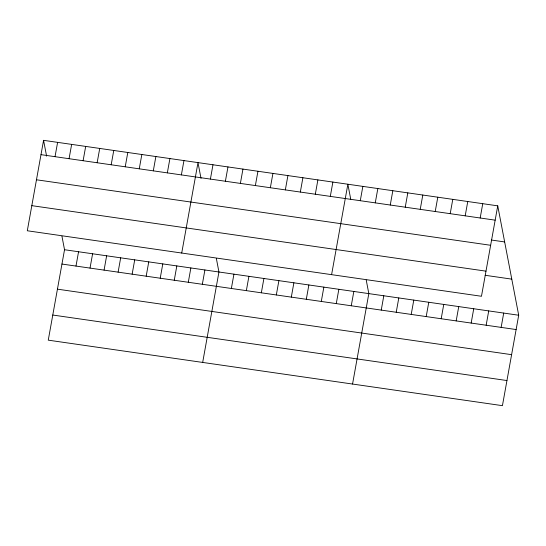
<?xml version="1.0" encoding="UTF-8"?>
<svg xmlns="http://www.w3.org/2000/svg" width="546" height="546" viewBox="0 0 546 546"><rect width="100%" height="100%" fill="white"/><g stroke="black" fill="none" stroke-linecap="round" stroke-linejoin="round"><path stroke-width="0.82" d="M43.571 140.336L27.3 230.767L481.47 296.273L497.74 205.842L43.571 140.336L46.594 156.129M55.03 156.682L57.61 142.363M69.069 158.709L71.649 144.39M61.937 236.186L64.53 249.727L48.26 340.158L502.429 405.664L518.7 315.233L497.74 205.842M83.108 160.729L85.688 146.41M75.99 266.066L78.563 251.747M97.147 162.756L99.727 148.437M90.029 268.093L92.602 253.774M111.186 164.783L113.759 150.464M104.068 270.12L106.641 255.801M125.225 166.803L127.798 152.484M118.107 272.14L120.68 257.821M139.264 168.83L141.837 154.511M132.139 274.167L134.719 259.848M153.296 170.857L155.876 156.538M146.178 276.194L148.758 261.875M167.335 172.877L169.915 158.558M160.217 278.214L162.797 263.895M181.374 174.904L183.954 160.585M174.256 280.241L176.829 265.922M181.716 253.044L197.993 162.612L201.017 178.405M188.295 282.268L190.868 267.95M210.401 179.088L212.981 164.769M202.334 284.289L204.907 269.97M225.389 181.252L227.969 166.933M202.675 362.428L218.946 271.997L216.352 258.456M240.376 183.415L242.956 169.096M231.361 288.479L233.934 274.16M255.364 185.579L257.944 171.26M246.348 290.636L248.921 276.317M270.352 187.735L272.932 173.416M261.336 292.799L263.909 278.48M285.34 189.899L287.913 175.58M276.324 294.963L278.897 280.644M300.327 192.062L302.9 177.743M291.311 297.126L293.885 282.808M315.315 194.226L317.888 179.9M306.299 299.283L308.872 284.964M330.303 196.383L332.876 182.064M321.287 301.447L323.86 287.128M331.593 274.658L347.863 184.227L350.75 199.27M336.275 303.61L338.848 289.291M360.278 200.71L362.851 186.391M351.262 305.767L353.835 291.448M375.266 202.866L377.839 188.547M352.552 384.043L368.823 293.611L366.23 280.078M390.253 205.03L392.827 190.711M381.238 310.094L383.811 295.775M405.241 207.193L407.814 192.875M396.225 312.257L398.798 297.939M420.229 209.357L422.802 195.038M411.213 314.414L413.786 300.095M435.217 211.514L437.79 197.195M426.201 316.578L428.774 302.259M450.204 213.677L452.777 199.358M441.188 318.741L443.762 304.422M465.192 215.841L467.765 201.522M456.176 320.905L458.749 306.586M480.18 218.004L482.753 203.685M471.164 323.061L473.737 308.743M486.152 325.225L488.725 310.906M501.139 327.388L503.712 313.07M40.998 154.654L495.167 220.161M491.339 240.022L504.661 241.939M36.473 179.777L490.649 245.284M31.818 205.651L485.995 271.157M485.141 275.286L511.786 279.136M64.53 249.727L518.7 315.233M61.951 264.046L516.127 329.552M57.432 289.162L511.602 354.668M52.778 315.035L506.947 380.542"/></g></svg>
